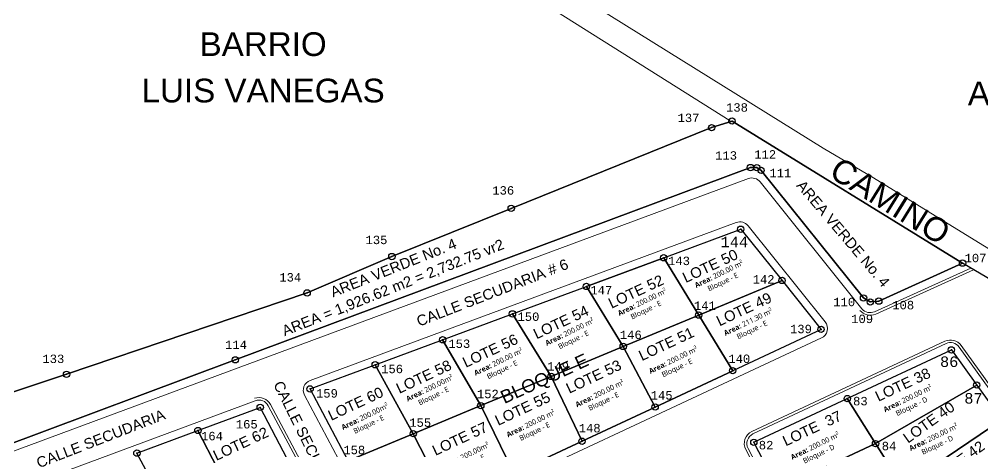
# Model space of a CAD drawing. Header units: millimetres. Extents: x 590482 to 595025, y 1306811 to 1308158.
# Drawn here: x 590635.5 to 590818.2, y 1307132.7 to 1307214.7 of the extents above; entities that cross this region are included whole.
import ezdxf
from ezdxf.enums import TextEntityAlignment as Align

# ---------------------------------------------------------------- set-up
doc = ezdxf.new("R2010")
doc.units = ezdxf.units.MM
doc.header["$PDMODE"] = 32
doc.header["$PDSIZE"] = 1.2
doc.layers.add('_BORDILLOS Y CUNETAS', color=252, linetype='Continuous', lineweight=20)
doc.layers.add('_TEXTO', color=3, linetype='Continuous', lineweight=25)
for name, color, linetype in [('C-PROP-TEXT', 255, 'Continuous'), ('CERCO', 6, 'Continuous'), ('CIRCULO', 1, 'Continuous'), ('CVL_PUNTO', 2, 'Continuous'), ('CVL_PUNTO_NUM', 2, 'Continuous'), ('POLIGONO MATRIZ REPLANTEO', 3, 'Continuous'), ('TEXT. FORMAT.', 3, 'Continuous'), ('TEXTO 2', 4, 'Continuous')]:
    doc.layers.add(name, color=color, linetype=linetype)
doc.styles.add('MONOTXT4', font='monotxt4.shx')
doc.styles.add('PUNTOS PI', font='arial.ttf', dxfattribs={"height": 2})
doc.styles.add('ST - ETIQUETAS', font='', dxfattribs={"height": 2.5})
doc.styles.get('ST - ETIQUETAS').set_extended_font_data('Roboto Thin')

msp = doc.modelspace()

# ---------------------------------------------------------------- linework, layer by layer
at = {"color": 7, "linetype": 'Continuous', "lineweight": 25}
for points in [[(590631.449, 1307133.284), (590676.456, 1307150.095), (590774.147, 1307186.586), (590775.358, 1307186.558), (590776.156, 1307186.05), (590795.584, 1307161.838), (590796.865, 1307161.076), (590798.479, 1307161.231), (590814.362, 1307168.442), (590770.654, 1307195.401), (590766.781, 1307194.15), (590728.772, 1307178.834), (590706.146, 1307169.699), (590690.081, 1307162.793), (590644.454, 1307147.356), (590605.955, 1307134.536)], [(590812.243, 1307151.99), (590817.055, 1307145.307), (590797.87, 1307134.199), (590792.503, 1307142.746), (590812.243, 1307151.99)]]:
    msp.add_lwpolyline(points, dxfattribs=at)
for points in [[(590757.697, 1307169.457), (590772.305, 1307174.877), (590780.135, 1307165.152), (590764.328, 1307158.58)], [(590743.036, 1307164.018), (590757.697, 1307169.457), (590764.328, 1307158.58), (590750.02, 1307152.632)], [(590757.697, 1307169.457), (590743.036, 1307164.018), (590750.02, 1307152.632), (590764.328, 1307158.58)], [(590743.036, 1307164.018), (590757.697, 1307169.457), (590764.328, 1307158.58), (590750.02, 1307152.632)], [(590787.539, 1307155.88), (590770.782, 1307148.033), (590764.328, 1307158.58), (590780.135, 1307165.152)], [(590729.015, 1307158.816), (590743.036, 1307164.018), (590750.02, 1307152.632), (590736.344, 1307146.945)], [(590715.769, 1307153.901), (590729.015, 1307158.816), (590736.344, 1307146.945), (590723.014, 1307141.404)], [(590756.069, 1307141.143), (590750.02, 1307152.632), (590764.328, 1307158.58), (590770.782, 1307148.033)], [(590770.782, 1307148.033), (590764.328, 1307158.58), (590750.02, 1307152.632), (590756.069, 1307141.143)], [(590702.993, 1307149.161), (590715.769, 1307153.901), (590723.014, 1307141.404), (590710.205, 1307136.078)], [(590742.207, 1307134.651), (590736.344, 1307146.945), (590750.02, 1307152.632), (590756.069, 1307141.143)], [(590750.02, 1307152.632), (590736.344, 1307146.945), (590742.207, 1307134.651), (590756.069, 1307141.143)], [(590690.641, 1307144.579), (590702.993, 1307149.161), (590710.205, 1307136.078), (590697.861, 1307130.946)], [(590729.27, 1307128.593), (590723.014, 1307141.404), (590736.344, 1307146.945), (590742.207, 1307134.651)], [(590742.207, 1307134.651), (590736.344, 1307146.945), (590723.014, 1307141.404), (590729.27, 1307128.593)], [(590821.821, 1307138.686), (590803.031, 1307125.979), (590797.87, 1307134.199), (590817.055, 1307145.307)], [(590774.787, 1307134.449), (590792.503, 1307142.746), (590797.87, 1307134.199), (590779.421, 1307125.559)], [(590669.37, 1307136.687), (590681.182, 1307141.069), (590688.408, 1307127.271), (590676.823, 1307122.284)], [(590716.927, 1307122.813), (590710.205, 1307136.078), (590723.014, 1307141.404), (590729.27, 1307128.593)], [(590723.014, 1307141.404), (590710.205, 1307136.078), (590716.927, 1307122.813), (590729.27, 1307128.593)], [(590826.537, 1307132.136), (590808.01, 1307118.051), (590803.031, 1307125.979), (590821.821, 1307138.686)], [(590657.803, 1307132.396), (590669.37, 1307136.687), (590676.823, 1307122.284), (590665.816, 1307117.546)], [(590705.102, 1307117.275), (590697.861, 1307130.946), (590710.205, 1307136.078), (590716.927, 1307122.813)], [(590803.031, 1307125.979), (590783.877, 1307117.009), (590779.421, 1307125.559), (590797.87, 1307134.199)]]:
    msp.add_lwpolyline(points, close=True, dxfattribs=at)
at = {"layer": '_BORDILLOS Y CUNETAS'}
for points in [[(590815.907, 1307167.496), (590797.684, 1307159.223, -0.342812), (590795.297, 1307159.793), (590776.002, 1307183.854, 0.3231248), (590773.746, 1307184.477), (590631.631, 1307131.752, -0.1206905), (590622.177, 1307130.659, 1.6488276), (590626.187, 1307119.851, -0.1206905), (590634.066, 1307125.189), (590680.25, 1307142.324, -0.3758861), (590682.712, 1307141.386), (590689.815, 1307128.001), (590696.993, 1307114.116, -0.4257253), (590696.065, 1307111.386), (590613.887, 1307072.902, -0.4077448), (590611.247, 1307073.825), (590595.233, 1307106.139, -0.1348623), (590593.211, 1307116.541, 1.75756), (590580.116, 1307110.051, -0.1348623), (590587.169, 1307102.143), (590603.055, 1307070.087, -0.4207121), (590602.111, 1307067.388), (590584.367, 1307059.078)], [(590816.426, 1307167.182), (590797.891, 1307158.768, -0.342812), (590794.907, 1307159.48), (590794.905, 1307159.483)], [(590843.077, 1307112.586), (590814.109, 1307152.822, 0.3607217), (590811.02, 1307153.626), (590774.411, 1307136.482, 0.4267178), (590773.254, 1307133.062), (590799.479, 1307082.747)], [(590799.896, 1307083.03), (590773.698, 1307133.293, -0.4267178), (590774.623, 1307136.029), (590811.232, 1307153.173, -0.3607217), (590813.703, 1307152.53), (590842.67, 1307112.295)], [(590680.076, 1307142.792), (590680.076, 1307142.792, -0.3758861), (590683.154, 1307141.62), (590690.258, 1307128.233), (590697.437, 1307114.346, -0.4257253), (590696.277, 1307110.934), (590614.099, 1307072.45, -0.4077448), (590610.799, 1307073.603), (590606.221, 1307082.84)]]:
    msp.add_lwpolyline(points, format="xyb", dxfattribs=at)
msp.add_lwpolyline([(590788.311, 1307157.315), (590773.701, 1307175.534, 0.3231248), (590771.445, 1307176.158), (590690.655, 1307146.184, 0.4536087), (590689.584, 1307143.371), (590696.016, 1307131.249), (590703.409, 1307116.948, 0.4027948), (590706.034, 1307116.055), (590787.599, 1307154.252, 0.4857561)], format="xyb", close=True, dxfattribs=at)
at = {"layer": 'CERCO', "lineweight": 13}
for points, elevation in [([(590726.052, 1307228.86), (590787.92, 1307190.248), (590797.451, 1307184.628), (590817.411, 1307172.387), (590832.824, 1307162.923), (590844.137, 1307156.786), (590875.146, 1307138.791), (590882.954, 1307146.298), (590890.035, 1307153.069), (590908.682, 1307171.034)], -3.128), ([(590770.294, 1307195.44), (590722.009, 1307225.905)], -460.616)]:
    msp.add_lwpolyline(points, dxfattribs=dict(at, elevation=elevation))
at = {"layer": 'CIRCULO'}
for points in [[(590605.955, 1307134.536), (590644.454, 1307147.356), (590690.081, 1307162.793), (590706.146, 1307169.699), (590728.772, 1307178.834), (590766.781, 1307194.15), (590770.654, 1307195.401), (590814.362, 1307168.442), (590798.479, 1307161.231), (590796.865, 1307161.076), (590795.584, 1307161.838), (590776.156, 1307186.05), (590775.358, 1307186.558), (590774.147, 1307186.586), (590676.456, 1307150.095), (590631.449, 1307133.284)], [(590631.449, 1307133.284), (590676.456, 1307150.095), (590774.147, 1307186.586), (590775.358, 1307186.558), (590776.156, 1307186.05), (590795.584, 1307161.838), (590796.865, 1307161.076), (590798.479, 1307161.231), (590814.362, 1307168.442), (590770.654, 1307195.401), (590766.781, 1307194.15), (590728.772, 1307178.834), (590706.146, 1307169.699), (590690.081, 1307162.793), (590644.454, 1307147.356), (590605.955, 1307134.536)]]:
    msp.add_lwpolyline(points, dxfattribs=at)
at = {"layer": 'CVL_PUNTO', "color": 2}
for p in [(590770.654, 1307195.401), (590766.781, 1307194.15), (590774.147, 1307186.586), (590775.358, 1307186.558), (590776.156, 1307186.05), (590728.772, 1307178.834), (590772.305, 1307174.877), (590706.146, 1307169.699), (590757.697, 1307169.457), (590814.362, 1307168.442), (590743.036, 1307164.018), (590780.135, 1307165.152), (590690.081, 1307162.793), (590795.584, 1307161.838), (590796.865, 1307161.076), (590798.479, 1307161.231), (590729.015, 1307158.816), (590764.328, 1307158.58), (590787.539, 1307155.88), (590715.769, 1307153.901), (590750.02, 1307152.632), (590812.243, 1307151.99), (590676.456, 1307150.095), (590702.993, 1307149.161), (590770.782, 1307148.033), (590644.454, 1307147.356), (590736.344, 1307146.945), (590690.641, 1307144.579), (590817.055, 1307145.307), (590792.503, 1307142.746), (590681.182, 1307141.069), (590723.014, 1307141.404), (590756.069, 1307141.143), (590669.37, 1307136.687), (590710.205, 1307136.078), (590742.207, 1307134.651), (590774.787, 1307134.449), (590797.87, 1307134.199), (590657.803, 1307132.396)]:
    msp.add_point(p, dxfattribs=at)
at = {"layer": 'POLIGONO MATRIZ REPLANTEO', "color": 3, "linetype": 'Continuous', "lineweight": 25}
msp.add_lwpolyline([(590828.946, 1307159.812), (590814.362, 1307168.442), (590770.654, 1307195.401), (590766.781, 1307194.15), (590728.772, 1307178.834), (590706.146, 1307169.699), (590690.081, 1307162.793), (590644.454, 1307147.356), (590605.955, 1307134.536), (590589.198, 1307128.786), (590569.828, 1307123.045), (590555.142, 1307117.774), (590560.764, 1307106.322), (590566.165, 1307095.461), (590572.378, 1307083.733), (590574.875, 1307078.341), (590575.589, 1307076.763), (590579.066, 1307069.294), (590583.731, 1307060.437), (590590.093, 1307047.957), (590599.597, 1307029.13), (590607.299, 1307013.677), (590617.724, 1306992.32)], dxfattribs=at)

# ---------------------------------------------------------------- texts
at = {"layer": '_TEXTO', "style": 'PUNTOS PI'}
for s, p in [('BARRIO', (590681.739, 1307207.747)), ('LUIS VANEGAS', (590681.739, 1307198.94)), ('ANTONIO UMAÑA', (590841.906, 1307198.403, -460.616))]:
    msp.add_text(s, height=4.5, dxfattribs=at).set_placement(p, align=Align.CENTER)
msp.add_text('CAMINO', height=4.5, rotation=328.18485, dxfattribs=at).set_placement((590799.485, 1307178.343), align=Align.CENTER)
at = {"layer": 'C-PROP-TEXT', "color": 92, "linetype": 'Continuous', "lineweight": -3, "char_height": 1, "attachment_point": 2, "rotation": 26, "style": 'ST - ETIQUETAS'}
for s, insert in [('{\\fRoboto Thin|b1|i0|c0|p2;\\C18;\\c0;Area:\\C0; \\fRoboto Thin|b0|i0|c0|p2;\\C178;\\c4980736;200.00 m²\\PBloque - E}', (590767.947, 1307166.831, -457.75)), ('{\\fRoboto Thin|b1|i0|c0|p2;\\C18;\\c0;Area:\\C0; \\fRoboto Thin|b0|i0|c0|p2;\\C178;\\c4980736;200.00 m²\\PBloque - E}', (590753.369, 1307161.506, -457.75)), ('{\\fRoboto Thin|b1|i0|c0|p2;\\C18;\\c0;Area:\\C0; \\fRoboto Thin|b0|i0|c0|p2;\\C178;\\c4980736;211.30 m²\\PBloque - E}', (590773.475, 1307157.735, -457.75)), ('{\\fRoboto Thin|b1|i0|c0|p2;\\C18;\\c0;Area:\\C0; \\fRoboto Thin|b0|i0|c0|p2;\\C178;\\c4980736;200.00 m²\\PBloque - E}', (590739.618, 1307155.853, -457.75)), ('{\\fRoboto Thin|b1|i0|c0|p2;\\C18;\\c0;Area:\\C0; \\fRoboto Thin|b0|i0|c0|p2;\\C178;\\c4980736;200.00 m²\\PBloque - E}', (590726.102, 1307150.177, -457.75)), ('{\\fRoboto Thin|b1|i0|c0|p2;\\C18;\\c0;Area:\\C0; \\fRoboto Thin|b0|i0|c0|p2;\\C178;\\c4980736;200.00 m²\\PBloque - E}', (590759.265, 1307150.526, -457.75)), ('{\\fRoboto Thin|b1|i0|c0|p2;\\C256;\\c0;Area:\\C0; \\fRoboto Thin|b0|i0|c0|p2;\\C178;\\c4980736;200.00m²\\PBloque - E}', (590713.083, 1307145.196, -457.75)), ('{\\fRoboto Thin|b1|i0|c0|p2;\\C18;\\c0;Area:\\C0; \\fRoboto Thin|b0|i0|c0|p2;\\C178;\\c4980736;200.00 m²\\PBloque - E}', (590745.333, 1307144.177, -457.75)), ('{\\fRoboto Thin|b1|i0|c0|p2;\\C18;\\c0;Area:\\C0; \\fRoboto Thin|b0|i0|c0|p2;\\C178;\\c4980736;200.00 m²\\PBloque - D}', (590803.747, 1307143.232)), ('{\\fRoboto Thin|b1|i0|c0|p2;\\C256;\\c0;Area:\\C0; \\fRoboto Thin|b0|i0|c0|p2;\\C178;\\c4980736;200.00m²\\PBloque - E}', (590700.798, 1307139.8, -457.75)), ('{\\fRoboto Thin|b1|i0|c0|p2;\\C18;\\c0;Area:\\C0; \\fRoboto Thin|b0|i0|c0|p2;\\C178;\\c4980736;200.00 m²\\PBloque - E}', (590732.26, 1307138.466, -457.75)), ('{\\fRoboto Thin|b1|i0|c0|p2;\\C18;\\c0;Area:\\C0; \\fRoboto Thin|b0|i0|c0|p2;\\C178;\\c4980736;200.00 m²\\PBloque - D}', (590808.622, 1307135.886)), ('{\\fRoboto Thin|b1|i0|c0|p2;\\C18;\\c0;Area:\\C0; \\fRoboto Thin|b0|i0|c0|p2;\\C178;\\c4980736;200.00 m²\\PBloque - D}', (590786.156, 1307134.221)), ('{\\fRoboto Thin|b1|i0|c0|p2;\\C256;\\c0;Area:\\C0; \\fRoboto Thin|b0|i0|c0|p2;\\C178;\\c4980736;200.00m²\\PBloque - E}', (590719.914, 1307132.378, -457.75))]:
    msp.add_mtext(s, dxfattribs=dict(at, insert=insert))
at = {"layer": 'CVL_PUNTO_NUM', "color": 2, "style": 'MONOTXT4'}
for s, height, p in [('138', 1.6, (590769.516, 1307197.176)), ('137', 1.6, (590760.328, 1307195.211)), ('113', 1.6, (590767.448, 1307188.07)), ('112', 1.6, (590774.864, 1307188.274)), ('111', 1.6, (590777.723, 1307184.743)), ('136', 1.6, (590725.185, 1307181.443)), ('135', 1.6, (590701.149, 1307172.05)), ('144', 2, (590768.496, 1307171.465)), ('107', 1.6, (590814.748, 1307168.61)), ('143', 1.6, (590758.521, 1307168.073)), ('134', 1.6, (590684.801, 1307164.958)), ('142', 1.6, (590774.56, 1307164.562)), ('147', 1.6, (590743.783, 1307162.508)), ('141', 1.6, (590763.43, 1307159.58)), ('110', 1.6, (590789.842, 1307160.264)), ('108', 1.6, (590801.035, 1307159.68)), ('150', 1.6, (590729.967, 1307157.482)), ('109', 1.6, (590793.251, 1307157.068)), ('146', 1.6, (590749.383, 1307154.042)), ('139', 1.6, (590781.643, 1307155.148)), ('114', 1.6, (590674.507, 1307152.143)), ('153', 1.6, (590716.856, 1307152.347)), ('133', 1.6, (590639.881, 1307149.485)), ('140', 1.6, (590769.945, 1307149.494)), ('86', 2, (590810.098, 1307148.738)), ('156', 1.6, (590704.114, 1307147.561)), ('149', 1.6, (590735.595, 1307148.059)), ('159', 1.6, (590691.756, 1307142.931)), ('152', 1.6, (590722.272, 1307142.816)), ('145', 1.6, (590755.228, 1307142.564)), ('83', 1.6, (590793.604, 1307141.46)), ('87', 2, (590814.707, 1307141.791)), ('155', 1.6, (590709.443, 1307137.386)), ('165', 1.6, (590676.553, 1307137.075)), ('148', 1.6, (590741.578, 1307136.332)), ('164', 1.6, (590669.966, 1307134.83)), ('158', 1.6, (590696.939, 1307132.186)), ('82', 1.6, (590775.726, 1307133.11)), ('84', 1.6, (590799.038, 1307132.942))]:
    msp.add_text(s, height=height, dxfattribs=at).set_placement(p)
at = {"layer": 'TEXT. FORMAT.', "style": 'PUNTOS PI'}
for s, rotation, p in [('AREA VERDE No. 4', 310.2439, (590782.743, 1307183.108)), ('AREA VERDE No. 4', 21.74027, (590694.968, 1307161.917)), (' LOTE 50', 25.09381, (590761.154, 1307164.316)), ('CALLE SECUDARIA # 6', 21.25625, (590711.319, 1307156.374)), (' LOTE 52', 25.09381, (590747.087, 1307159.444)), (' LOTE 49', 25.09381, (590767.566, 1307156.095)), (' LOTE 54', 25.09381, (590732.869, 1307153.636)), ('LOTE 51', 25.09381, (590753.542, 1307149.837)), (' LOTE 56', 25.09381, (590719.452, 1307148.227)), (' LOTE 58', 25.09381, (590706.852, 1307143.3)), (' LOTE 53', 25.09381, (590739.071, 1307143.319)), ('LOTE 38', 25.09381, (590798.391, 1307142.124)), ('CALLE SECUNDARIA # 7', 296.3154, (590683.62, 1307145.448)), (' LOTE 60', 25.09381, (590693.928, 1307138.17)), (' LOTE 55', 25.09381, (590725.59, 1307137.225)), (' LOTE 40', 35.62587, (590803.376, 1307133.722)), ('CALLE SECUDARIA', 21.25625, (590639.226, 1307129.511)), (' LOTE  37', 25.09381, (590780.128, 1307133.329)), (' LOTE 62', 25.09381, (590672.15, 1307130.571)), ('LOTE 57', 25.09381, (590714.402, 1307131.854)), (' LOTE 42', 35.62587, (590809.058, 1307126.296))]:
    msp.add_text(s, height=2, rotation=rotation, dxfattribs=at).set_placement(p)
msp.add_text('AREA = 1,926.62 m2 = 2,732.75 vr2', height=2, rotation=21.74027, dxfattribs=at).set_placement((590706.406, 1307163.665), align=Align.MIDDLE)
at = {"layer": 'TEXTO 2', "style": 'PUNTOS PI'}
msp.add_text('BLOQUE E', height=2.5, rotation=24.68411, dxfattribs=at).set_placement((590727.476, 1307141.691))

doc.saveas('drawing.dxf')
